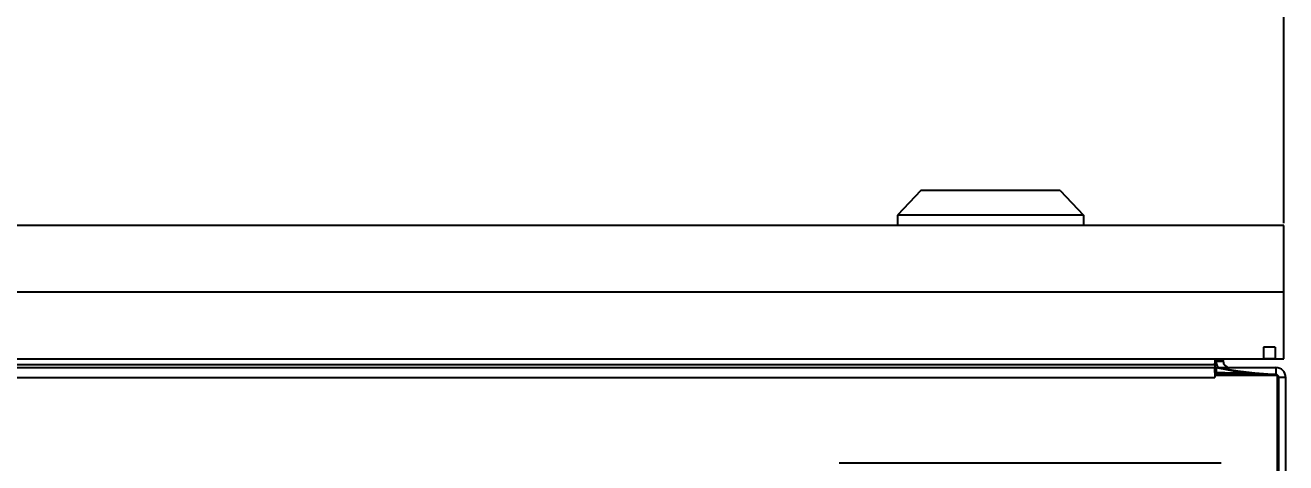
# Model space of a CAD drawing. Header units: millimetres. Extents: x 2423 to 7028, y 909 to 2460.
# Drawn here: x 5389.3 to 5606.4, y 2160.2 to 2235.6 of the extents above; entities that cross this region are included whole.
import ezdxf

# ---------------------------------------------------------------- set-up
doc = ezdxf.new("R2010")
doc.units = ezdxf.units.MM
doc.layers.add('DIM', color=2, linetype='Continuous')
doc.styles.get("Standard").update_dxf_attribs({"font": ''})
doc.styles.get('Standard').set_extended_font_data('SimSun')
doc.dimstyles.get("Standard").update_dxf_attribs({"dimscale": 6, "dimtxt": 5, "dimasz": 3, "dimexe": 0.18, "dimexo": 0.0625, "dimgap": 0.8, "dimtad": 1, "dimtoh": 1, "dimdec": 1, "dimzin": 0, "dimdsep": 46, "dimtxsty": 'Standard', "dimcen": 0.09, "dimclrd": 256, "dimclre": 256, "dimclrt": 256, "dimadec": 0, "dimazin": 2, "dimtfac": 1, "dimtdec": 1, "dimtofl": 0, "dimtmove": 0, "dimatfit": 3, "dimfxl": 0, "dimtolj": 1, "dimtzin": 0, "dimarcsym": 0})

# ---------------------------------------------------------------- blocks, each defined once
blk = doc.blocks.new('*D13')
at = {"layer": 'Defpoints', "color": 0}
for p in [(5606.04, 2296.98), (5161.04, 2201.09), (5606.04, 2201.09)]:
    blk.add_point(p, dxfattribs=at)
at = {"layer": 'DIM', "lineweight": -2}
for p, q in [((5161.04, 2201.46), (5161.04, 2298.06)), ((5179.04, 2296.98), (5588.04, 2296.98)), ((5606.04, 2201.46), (5606.04, 2298.06))]:
    blk.add_line(p, q, dxfattribs=at)
at = {"layer": 'DIM'}
for points in [[(5179.04, 2299.98), (5179.04, 2293.98), (5161.04, 2296.98)], [(5588.04, 2299.98), (5588.04, 2293.98), (5606.04, 2296.98)]]:
    blk.add_solid(points, dxfattribs=at)
at = {"layer": 'DIM', "insert": (5383.54, 2316.78), "char_height": 30, "attachment_point": 5}
blk.add_mtext('\\A1;445.0', dxfattribs=at)

msp = doc.modelspace()

# ---------------------------------------------------------------- linework, layer by layer
for p, q in [((5543.54, 2207.09), (5539.54, 2202.84)), ((5567.54, 2207.09), (5543.54, 2207.09)), ((5567.54, 2207.09), (5571.54, 2202.84)), ((5539.54, 2202.84), (5539.54, 2201.09)), ((5571.54, 2202.84), (5539.54, 2202.84)), ((5571.54, 2202.84), (5571.54, 2201.09)), ((5606.04, 2201.09), (5161.04, 2201.09)), ((5606.04, 2178.09), (5606.04, 2201.09)), ((5606.04, 2189.59), (5161.04, 2189.59)), ((5604.54, 2180.09), (5602.54, 2180.09)), ((5602.54, 2180.09), (5602.54, 2178.09)), ((5604.54, 2180.09), (5604.54, 2178.09)), ((5164.04, 2178.09), (5606.04, 2178.09)), ((5594.19, 2178.09), (5594.19, 2176.63)), ((5594.19, 2177.09), (5594.39, 2177.79)), ((5594.19, 2177.24), (5594.39, 2177.79)), ((5594.39, 2177.79), (5594.39, 2178.09)), ((5594.39, 2177.79), (5595.59, 2177.75)), ((5594.4, 2177.66), (5595.59, 2177.72)), ((5595.59, 2177.79), (5595.59, 2178.09)), ((5604.54, 2178.09), (5602.54, 2178.09)), ((5594.19, 2177.09), (5189.24, 2177.09)), ((5189.24, 2176.59), (5594.19, 2176.59)), ((5594.39, 2176.59), (5594.19, 2176.59)), ((5594.39, 2176.59), (5594.19, 2175.29)), ((5601.3, 2175.39), (5594.19, 2176.59)), ((5594.19, 2176.59), (5594.19, 2174.89)), ((5594.19, 2175.72), (5594.19, 2176.59)), ((5594.39, 2175.39), (5594.19, 2176.59)), ((5604.69, 2175.39), (5594.19, 2175.72)), ((5594.19, 2175.39), (5604.69, 2175.39)), ((5604.99, 2175.29), (5594.19, 2175.29)), ((5594.19, 2175.29), (5604.99, 2175.29)), ((5594.39, 2176.55), (5594.21, 2176.59)), ((5594.39, 2176.59), (5604.69, 2176.59)), ((5594.39, 2176.59), (5601.15, 2175.29)), ((5594.39, 2176.59), (5594.39, 2175.39)), ((5594.39, 2176.59), (5594.39, 2175.39)), ((5604.69, 2175.39), (5594.39, 2175.39)), ((5594.39, 2175.39), (5601.55, 2175.29)), ((5601.15, 2175.31), (5600.74, 2175.37)), ((5601.55, 2175.29), (5601.15, 2175.31)), ((5604.69, 2175.39), (5604.07, 2175.41)), ((5604.69, 2176.59), (5604.69, 2175.39)), ((5604.69, 2175.39), (5604.99, 2175.29)), ((5604.99, 2013.49), (5604.99, 2175.29)), ((5604.99, 2013.49), (5604.99, 2175.29)), ((5605.19, 2174.89), (5604.99, 2175.29)), ((5189.24, 2174.89), (5594.19, 2174.89)), ((5606.39, 2174.89), (5605.19, 2174.89)), ((5605.19, 2013.49), (5605.19, 2174.89)), ((5605.19, 2013.49), (5605.19, 2174.89)), ((5606.39, 2013.49), (5606.39, 2174.89)), ((5605.19, 2165.46), (5604.99, 2165.46)), ((5529.49, 2160.19), (5595.29, 2160.19))]:
    msp.add_line(p, q)
msp.add_lwpolyline([(5604.07, 2175.41), (5601.04, 2175.61), (5598.16, 2175.96), (5594.19, 2176.59)])
for centre, radius, start, end in [((5596.79, 2177.79), 2.4, 180, 210.4636), ((5596.79, 2177.79), 1.2, 180, 270), ((5604.69, 2174.89), 1.7, 0, 90), ((5604.69, 2174.89), 0.5, 0, 90)]:
    msp.add_arc(centre, radius, start, end)

# ---------------------------------------------------------------- dimensions: what is measured, and where the dimension line sits
at = {"layer": 'DIM'}
dim = msp.add_linear_dim(base=(5606.04, 2296.98), p1=(5161.04, 2201.09), p2=(5606.04, 2201.09), dimstyle='Standard', dxfattribs=at)
dim.commit()
dim.dimension.update_dxf_attribs({"geometry": '*D13', "text_midpoint": (5383.54, 2316.78)})

doc.saveas('drawing.dxf')
